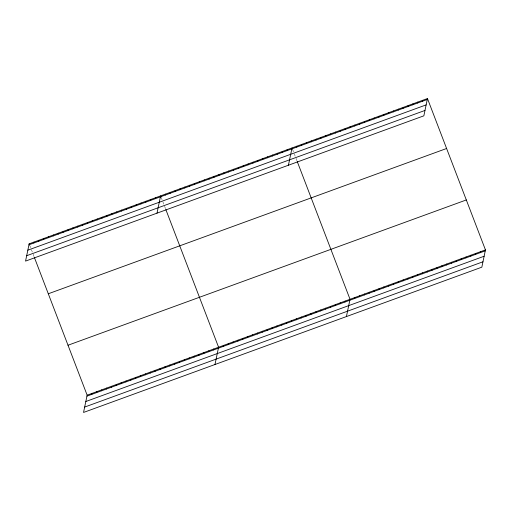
<?xml version="1.0" encoding="UTF-8"?>
<svg xmlns="http://www.w3.org/2000/svg" width="511" height="511" viewBox="0 0 511 511"><rect width="100%" height="100%" fill="white"/><g stroke="black" fill="none" stroke-linecap="round" stroke-linejoin="round"><path stroke-width="0.38" stroke-dasharray="2.56 1.92" d="M292.784 149.889L293.531 151.837M294.279 153.779L295.269 156.379M296.016 158.321L297.012 160.914M161.342 197.834L162.089 199.775M162.837 201.724L164.076 204.968M164.574 206.265L165.57 208.858M29.906 245.772L30.647 247.72M31.395 249.668L32.64 252.907M33.138 254.21L34.128 256.803"/><path stroke-width="0.77" d="M29.159 243.83L25.55 261.102L423.855 115.825L427.464 98.546L29.159 243.83L29.657 245.127M33.828 243.012L34.026 242.054M38.695 241.237L38.893 240.279M43.563 239.461L43.761 238.503M48.43 237.685L48.634 236.727M53.297 235.91L53.502 234.951M58.171 234.134L58.369 233.176M63.038 232.358L63.236 231.4M67.906 230.582L68.104 229.624M72.773 228.807L72.971 227.849M77.64 227.031L77.838 226.073M82.507 225.255L82.712 224.297M87.375 223.479L87.579 222.521M92.242 221.704L92.446 220.746M97.116 219.928L97.314 218.97M101.983 218.152L102.181 217.194M106.85 216.377L107.048 215.418M111.717 214.601L111.915 213.643M116.585 212.825L116.783 211.867M121.452 211.049L121.656 210.091M34.378 257.448L87.145 395.175L83.536 412.454L481.841 267.17L485.45 249.898L427.464 98.546M126.319 209.274L126.524 208.316M91.814 394.358L92.018 393.4M131.193 207.498L131.391 206.54M96.681 392.582L96.886 391.624M136.06 205.722L136.258 204.764M101.548 390.806L101.753 389.848M140.927 203.946L141.125 202.988M106.422 389.031L106.62 388.073M145.795 202.171L145.993 201.213M111.289 387.255L111.487 386.297M150.662 200.395L150.86 199.437M116.157 385.479L116.355 384.521M155.529 198.619L155.734 197.661M121.024 383.704L121.222 382.745M156.992 213.164L160.601 195.885L161.099 197.182M125.891 381.928L126.089 380.97M165.27 195.068L165.468 194.11M130.759 380.152L130.963 379.194M170.137 193.292L170.335 192.334M135.626 378.376L135.83 377.418M175.005 191.516L175.203 190.558M140.499 376.601L140.697 375.642M179.872 189.741L180.07 188.783M145.367 374.825L145.565 373.867M184.739 187.965L184.937 187.007M150.234 373.049L150.432 372.091M189.607 186.189L189.811 185.231M155.101 371.273L155.299 370.315M194.474 184.414L194.678 183.455M159.969 369.498L160.167 368.54M199.341 182.638L199.546 181.68M164.836 367.722L165.04 366.764M204.215 180.862L204.413 179.904M169.703 365.946L169.907 364.988M209.082 179.086L209.28 178.128M174.57 364.171L174.775 363.212M213.949 177.311L214.147 176.352M179.444 362.395L179.642 361.437M218.817 175.535L219.015 174.577M184.311 360.619L184.509 359.661M223.684 173.759L223.882 172.801M189.179 358.843L189.377 357.885M228.551 171.983L228.756 171.025M194.046 357.068L194.244 356.11M233.418 170.208L233.623 169.25M198.913 355.292L199.118 354.334M238.292 168.432L238.49 167.474M203.78 353.516L203.985 352.558M243.159 166.656L243.357 165.698M208.648 351.74L208.852 350.782M248.027 164.881L248.225 163.922M213.521 349.965L213.719 349.007M252.894 163.105L253.092 162.147M214.978 364.509L218.587 347.231L165.82 209.51M257.761 161.329L257.959 160.371M223.256 346.413L223.454 345.455M262.628 159.553L262.833 158.595M228.123 344.638L228.321 343.679M267.496 157.778L267.7 156.82M232.99 342.862L233.188 341.904M272.369 156.002L272.567 155.044M237.858 341.086L238.062 340.128M277.237 154.226L277.435 153.274M242.725 339.31L242.929 338.352M282.104 152.457L282.302 151.499M247.599 337.535L247.797 336.577M286.971 150.681L287.169 149.723M252.466 335.759L252.664 334.801M288.428 165.219L292.036 147.947L292.535 149.244M257.333 333.983L257.531 333.025M296.674 147.136L296.878 146.178M262.2 332.207L262.399 331.249M301.509 145.373L301.714 144.415M267.068 330.432L267.266 329.474M306.351 143.61L306.549 142.652M271.935 328.656L272.139 327.698M311.186 141.847L311.384 140.889M276.802 326.88L277.007 325.922M316.022 140.084L316.22 139.126M281.67 325.105L281.874 324.146M320.857 138.315L321.061 137.357M286.543 323.329L286.741 322.371M325.692 136.552L325.897 135.594M291.411 321.553L291.609 320.595M330.534 134.789L330.732 133.831M296.278 319.777L296.476 318.819M335.369 133.026L335.567 132.068M301.145 318.002L301.343 317.05M340.205 131.263L340.403 130.305M306.012 316.232L306.217 315.274M345.04 129.5L345.238 128.542M349.875 127.731L350.08 126.773M310.88 314.457L311.084 313.499M315.747 312.681L315.951 311.723M354.717 125.968L354.915 125.01M320.621 310.905L320.819 309.947M359.552 124.205L359.75 123.247M364.388 122.442L364.586 121.484M325.488 309.129L325.686 308.171M369.223 120.679L369.421 119.721M330.355 307.354L330.553 306.396M374.058 118.91L374.263 117.952M335.222 305.578L335.42 304.62M378.894 117.147L379.098 116.189M340.09 303.802L340.288 302.844M383.735 115.384L383.933 114.426M344.957 302.027L345.161 301.068M388.571 113.621L388.769 112.663M346.42 316.565L350.029 299.293L297.255 161.565M393.406 111.858L393.604 110.9M354.666 298.481L354.864 297.523M398.241 110.095L398.446 109.137M359.501 296.719L359.699 295.76M403.077 108.326L403.281 107.367M364.337 294.956L364.535 293.997M407.919 106.563L408.117 105.605M369.172 293.193L369.37 292.235M412.754 104.8L412.952 103.842M374.007 291.43L374.212 290.472M417.589 103.037L417.787 102.079M378.849 289.667L379.047 288.709M422.425 101.274L422.623 100.316M383.684 287.897L383.882 286.939M388.52 286.134L388.718 285.176M393.355 284.372L393.553 283.413M398.19 282.609L398.395 281.65M403.026 280.846L403.23 279.887M407.867 279.076L408.065 278.118M412.703 277.313L412.901 276.355M417.538 275.55L417.736 274.592M422.373 273.787L422.578 272.829M427.209 272.024L427.413 271.066M432.05 270.262L432.249 269.303M436.886 268.492L437.084 267.534M441.721 266.729L441.919 265.771M446.557 264.966L446.755 264.008M451.392 263.203L451.596 262.245M456.234 261.44L456.432 260.482M461.069 259.671L461.267 258.713M465.904 257.908L466.102 256.95M470.74 256.145L470.938 255.187M475.575 254.382L475.779 253.424M480.41 252.619L480.615 251.661M28.961 244.788L427.26 99.504M27.837 250.173L426.136 104.889M26.674 255.717L424.98 110.44M48.296 293.774L446.601 148.49M68.014 345.232L466.313 199.948M87.145 395.175L485.45 249.898M86.947 396.134L485.252 250.856M85.822 401.518L484.128 256.241M84.66 407.069L482.965 261.785"/></g></svg>
